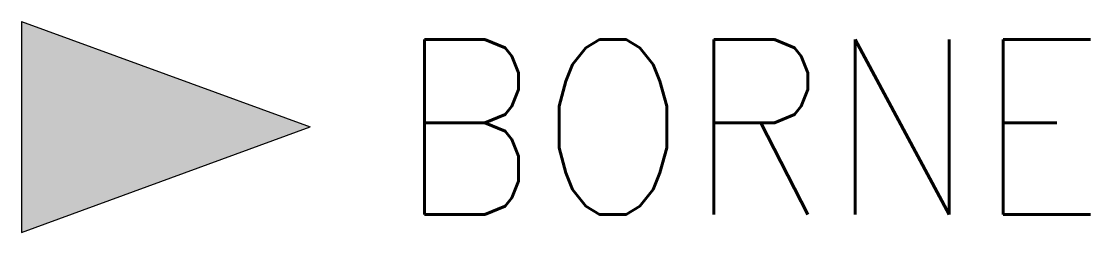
# Model space of a CAD drawing. Extents: x 95.7 to 104.89, y 225.84 to 227.65.
import ezdxf
from ezdxf.enums import TextEntityAlignment as Align

# ---------------------------------------------------------------- set-up
doc = ezdxf.new("R2010")
doc.units = 0
doc.header["$MEASUREMENT"] = 0
doc.layers.get('0').update_dxf_attribs({"linetype": 'CONTINUOUS'})
doc.styles.add('ROMANS', font='romans')

# ---------------------------------------------------------------- blocks, each defined once
blk = doc.blocks.new('24')
at = {"color": 7}
blk.add_line((0.906, 0), (-0.906, 0), dxfattribs=at)
for p in [(-0.906, 0), (0.906, 0)]:
    blk.add_line(p, (0, -2.4837))
blk.add_solid([(0, -2.4837), (0.906, 0), (-0.906, 0)])

msp = doc.modelspace()

# ---------------------------------------------------------------- block references
at = {"rotation": 90}
msp.add_blockref('24', (95.6974, 226.7426), dxfattribs=at)

# ---------------------------------------------------------------- texts
at = {"color": 7, "lineweight": -3, "style": 'ROMANS', "width": 0.9}
msp.add_attdef('BORNE', text='', height=1.5, dxfattribs=at).set_placement((98.9313, 226.7426), align=Align.MIDDLE_LEFT)

doc.saveas('drawing.dxf')
